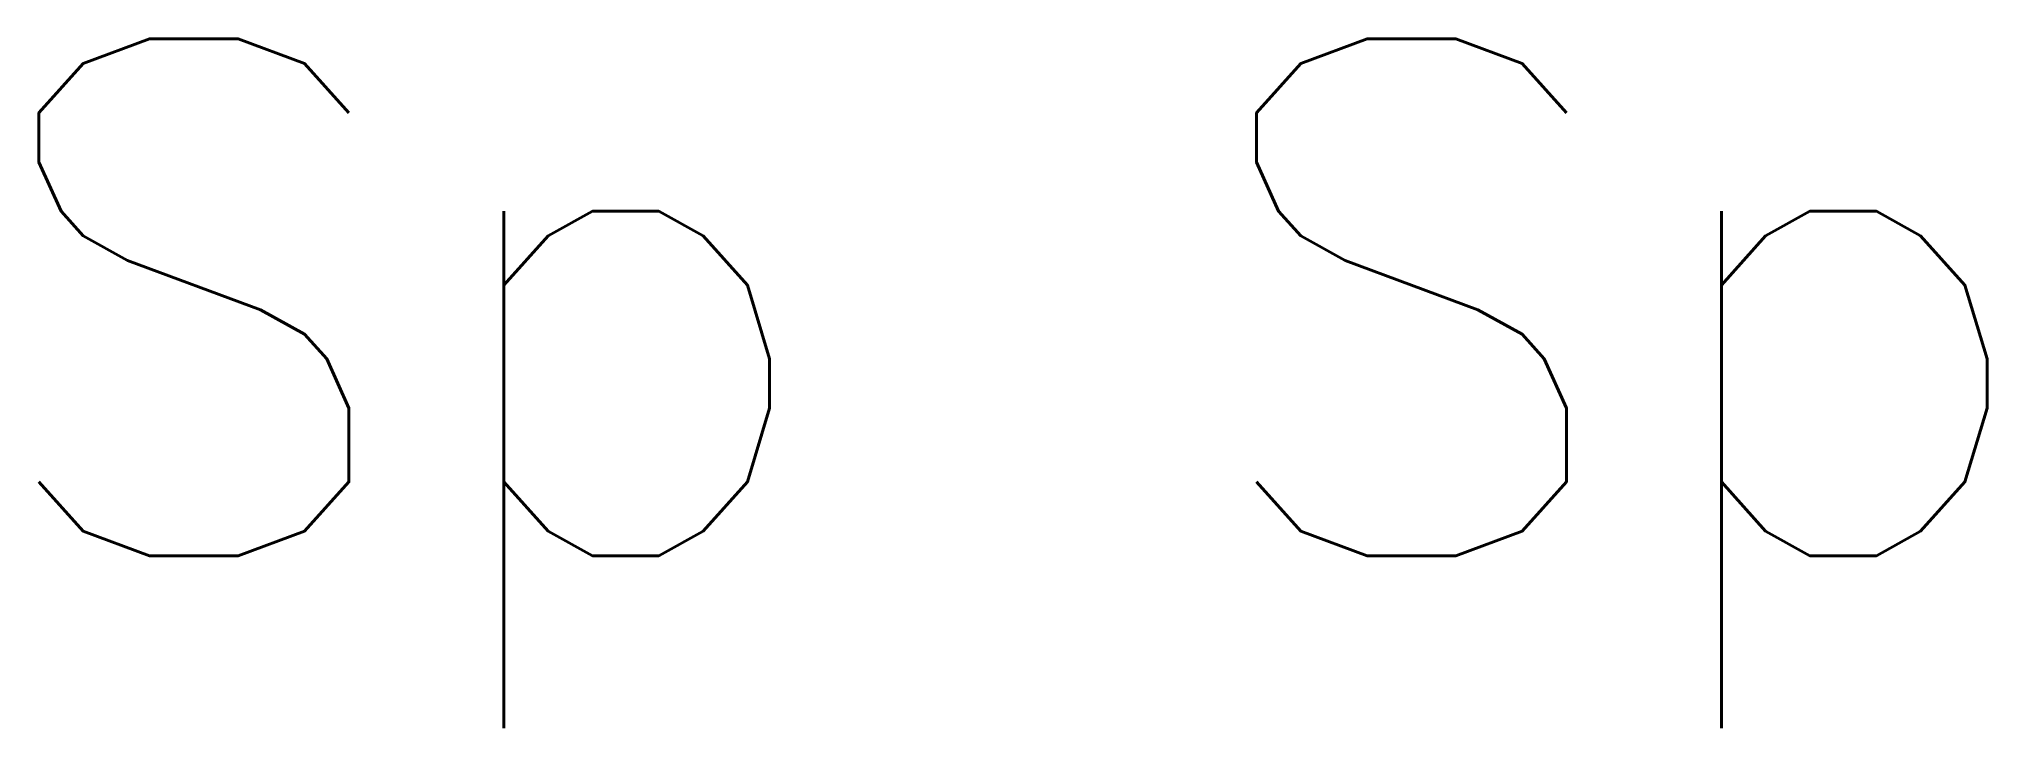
# Model space of a CAD drawing. Extents: x 1.4 to 42.1, y -3.6 to 10.8.
import ezdxf

# ---------------------------------------------------------------- set-up
doc = ezdxf.new("R2010")
doc.units = 0
doc.header["$LTSCALE"] = 30
doc.header["$MEASUREMENT"] = 0
doc.layers.add('PONTOELETRICO', color=5, linetype='CONTINUOUS')
doc.styles.add('ROMANS', font='romans', dxfattribs={"height": 0.18})

msp = doc.modelspace()

# ---------------------------------------------------------------- texts
at = {"layer": 'PONTOELETRICO', "linetype": 'CONTINUOUS', "style": 'ROMANS'}
msp.add_text('Sp Sp', height=10.8, dxfattribs=at).set_placement((0, 0))

doc.saveas('drawing.dxf')
